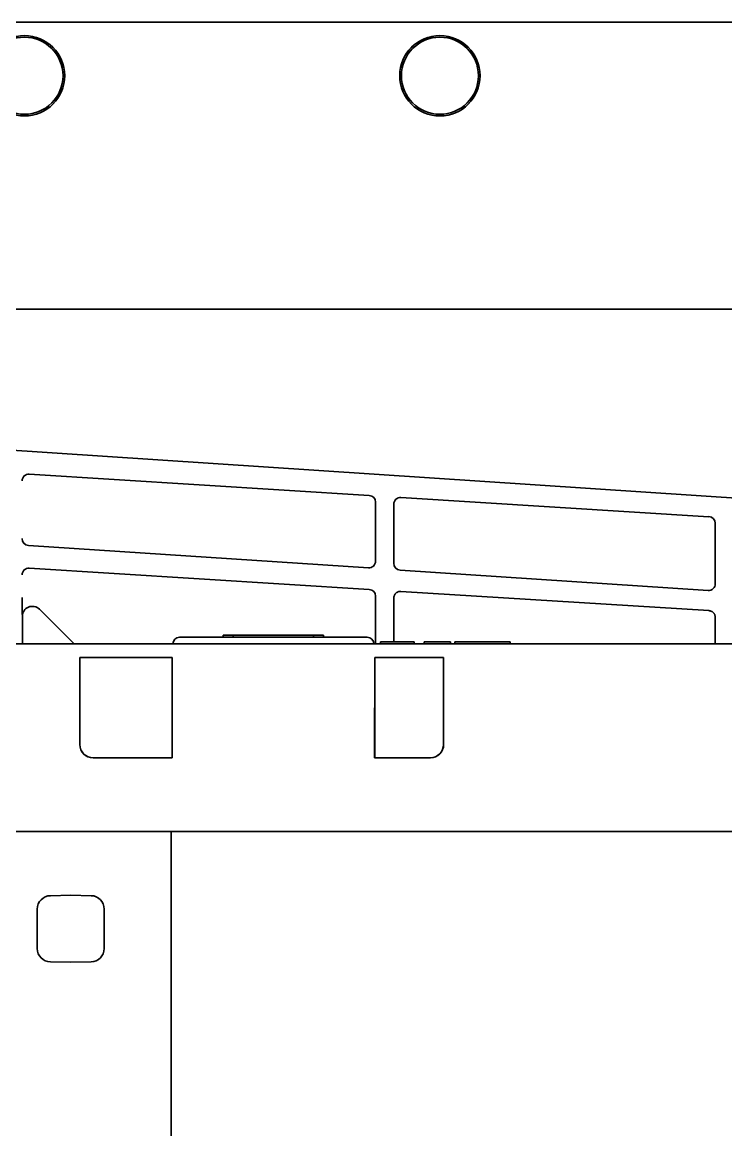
# Model space of a CAD drawing. Extents: x 6336 to 10269, y -393 to 3036.
# Drawn here: x 8498.7 to 8603.7, y 2812.2 to 2977.5 of the extents above; entities that cross this region are included whole.
import ezdxf

# ---------------------------------------------------------------- set-up
doc = ezdxf.new("R2010")
doc.units = 0
doc.header["$LTSCALE"] = 5
doc.layers.add('1', color=7, linetype='CONTINUOUS', true_color=0xffffff)

msp = doc.modelspace()

# ---------------------------------------------------------------- linework, layer by layer
at = {"layer": '1', "color": 7, "linetype": 'Continuous', "lineweight": 35}
for p, q in [((9175.07, 2977.53), (8431.07, 2977.53)), ((9123.12, 2934.69), (8483.03, 2934.69)), ((9123.12, 2934.68), (8483.03, 2934.68)), ((8702.85, 2900), (8470.18, 2915.43)), ((8499.79, 2910.07), (8550.52, 2906.9)), ((8555.25, 2906.61), (8601.23, 2903.73)), ((8551.46, 2905.91), (8551.46, 2897.08)), ((8554.19, 2896.77), (8554.19, 2905.61)), ((8602.16, 2902.74), (8602.16, 2893.72)), ((8550.39, 2896.09), (8499.66, 2899.45)), ((8499.79, 2896.04), (8550.52, 2892.87)), ((8601.1, 2892.72), (8555.12, 2895.77)), ((8551.46, 2891.88), (8551.46, 2884.73)), ((8554.19, 2885.03), (8554.19, 2891.58)), ((8555.25, 2892.58), (8601.23, 2889.71)), ((8506.5, 2884.73), (8501.31, 2889.91)), ((8498.76, 2888.85), (8498.76, 2884.73)), ((8602.16, 2888.71), (8602.16, 2884.73)), ((8497.43, 2884.73), (8739.52, 2884.73)), ((8522.22, 2885.73), (8550.22, 2885.73)), ((8528.72, 2886.03), (8530.22, 2886.03)), ((8528.72, 2886.03), (8528.72, 2885.73)), ((8530.22, 2886.03), (8542.22, 2886.03)), ((8530.22, 2885.73), (8530.22, 2886.03)), ((8543.72, 2886.03), (8542.22, 2886.03)), ((8542.22, 2885.73), (8542.22, 2886.03)), ((8543.72, 2885.73), (8543.72, 2886.03)), ((8552.72, 2885.03), (8552.22, 2885.03)), ((8552.22, 2885.03), (8552.22, 2884.73)), ((8552.72, 2885.03), (8556.72, 2885.03)), ((8557.22, 2885.03), (8556.72, 2885.03)), ((8557.22, 2884.73), (8557.22, 2885.03)), ((8558.72, 2885.03), (8562.63, 2885.03)), ((8558.72, 2885.03), (8558.72, 2884.73)), ((8562.63, 2885.03), (8562.63, 2884.73)), ((8563.31, 2885.03), (8571.55, 2885.03)), ((8563.31, 2885.03), (8563.31, 2884.73)), ((8571.55, 2885.03), (8571.55, 2884.73)), ((8507.33, 2882.73), (8507.32, 2869.73)), ((8521.11, 2882.73), (8507.33, 2882.73)), ((8507.35, 2882.48), (8507.34, 2869.73)), ((8521.11, 2867.73), (8521.1, 2882.48)), ((8521.11, 2867.73), (8521.11, 2882.73)), ((8551.34, 2882.73), (8551.33, 2867.73)), ((8561.62, 2882.73), (8551.34, 2882.73)), ((8551.35, 2882.48), (8551.34, 2867.73)), ((8561.63, 2869.73), (8561.62, 2882.73)), ((8561.61, 2877.83), (8561.62, 2869.73)), ((8507.32, 2869.73), (8507.34, 2869.73)), ((8509.32, 2867.73), (8521.11, 2867.73)), ((8551.33, 2867.73), (8559.62, 2867.73)), ((8739.97, 2856.73), (8496.97, 2856.73)), ((8520.97, 2855.01), (8520.97, 2856.73)), ((8520.97, 2852.75), (8520.97, 2855.01)), ((8520.97, 2849.82), (8520.97, 2852.75)), ((8520.97, 2834.74), (8520.97, 2849.82)), ((8502.94, 2847.17), (8505.97, 2847.23)), ((8505.97, 2847.23), (8509.01, 2847.17)), ((8500.97, 2839.28), (8500.97, 2845.17)), ((8510.97, 2845.17), (8510.97, 2839.28)), ((8505.97, 2837.23), (8502.94, 2837.28)), ((8509.01, 2837.28), (8505.97, 2837.23)), ((8520.97, 2831.79), (8520.97, 2834.74)), ((8520.97, 2830.02), (8520.97, 2831.79)), ((8520.97, 2827.06), (8520.97, 2830.02)), ((8520.97, 2561.44), (8520.97, 2827.06))]:
    msp.add_line(p, q, dxfattribs=at)
for centre, radius in [((8499.07, 2969.53), 6), ((8561.07, 2969.53), 6), ((8499.07, 2969.53), 5.75), ((8561.07, 2969.53), 5.75)]:
    msp.add_circle(centre, radius, dxfattribs=at)
for centre, radius, start, end in [((8522.22, 2884.73), 1, 90, 180), ((8550.22, 2884.73), 1, 0, 90), ((8502.97, 2845.17), 2, 91, 180), ((8508.97, 2845.17), 2, 0, 89), ((8502.97, 2839.28), 2, 180, 269), ((8508.97, 2839.28), 2, 271, 0)]:
    msp.add_arc(centre, radius, start, end, dxfattribs=at)
for centre, major_axis, ratio, start_param, end_param in [((8499.72, 2909.08), (-0.478, -0.879), 0.998825, 3.575991, 5.210091), ((8550.46, 2905.91), (-0.746, -0.667), 0.998687, 2.413283, 3.918945), ((8555.19, 2905.61), (-0.478, -0.879), 0.998825, 3.575991, 5.210091), ((8601.16, 2902.74), (-0.746, -0.667), 0.998687, 2.413283, 3.918945), ((8499.72, 2900.45), (0.477, -0.88), 0.998873, 4.215837, 5.7215), ((8499.72, 2895.05), (-0.478, -0.879), 0.998825, 3.575991, 5.210091), ((8550.46, 2897.08), (0.739, -0.675), 0.998632, 5.388335, 7.022435), ((8555.19, 2896.77), (0.477, -0.88), 0.998873, 4.215837, 5.7215), ((8550.46, 2891.88), (-0.746, -0.667), 0.998687, 2.413283, 3.918945), ((8601.16, 2893.72), (0.739, -0.675), 0.998632, 5.388335, 7.022435), ((8500.25, 2888.85), (-0.18, -1.49), 0.996422, 2.479446, 4.835355), ((8507.36, 2882.48), (0, -0.25), 0.034921, 3.141593, 4.694936), ((8521.1, 2882.48), (0, -0.25), 0.017455, 1.58825, 3.141593), ((8509.32, 2869.73), (-1.91, -0.6), 0.998143, 5.977513, 7.548309), ((8509.34, 2869.73), (-1.85, -0.77), 0.999139, 5.890334, 7.46113), ((8559.62, 2869.73), (1.91, -0.6), 0.998143, 5.018061, 6.588858), ((8559.62, 2869.73), (1.7, -1.05), 0.998638, 5.292522, 6.837125)]:
    msp.add_ellipse(centre, major_axis=major_axis, ratio=ratio, start_param=start_param, end_param=end_param, dxfattribs=at)
for points, degree in [([(8498.72, 2891.16), (8498.72, 2891.41), (8498.72, 2891.66)], 2), ([(8554.19, 2891.58), (8554.19, 2891.63), (8554.19, 2891.72), (8554.22, 2891.85), (8554.27, 2891.98), (8554.33, 2892.1), (8554.41, 2892.21), (8554.5, 2892.31), (8554.61, 2892.4), (8554.72, 2892.47), (8554.85, 2892.52), (8554.98, 2892.56), (8555.11, 2892.58), (8555.2, 2892.58), (8555.25, 2892.58)], 3), ([(8601.23, 2889.71), (8601.27, 2889.7), (8601.36, 2889.69), (8601.5, 2889.65), (8601.62, 2889.6), (8601.74, 2889.53), (8601.85, 2889.44), (8601.94, 2889.34), (8602.02, 2889.23), (8602.08, 2889.11), (8602.13, 2888.98), (8602.16, 2888.85), (8602.16, 2888.75), (8602.16, 2888.71)], 3)]:
    msp.add_open_spline(points, degree=degree, dxfattribs=at)
msp.add_open_spline([(8498.76, 2888.85), (8498.75, 2889), (8498.75, 2889.04), (8498.75, 2889.15), (8498.74, 2889.44), (8498.73, 2889.97), (8498.73, 2890.34), (8498.73, 2890.66), (8498.72, 2891.09), (8498.72, 2891.16)], degree=2, knots=[0, 0, 0, 0.077205, 0.077205, 0.154411, 0.308821, 0.617643, 0.617643, 0.926464, 1, 1, 1], dxfattribs=at)

doc.saveas('drawing.dxf')
